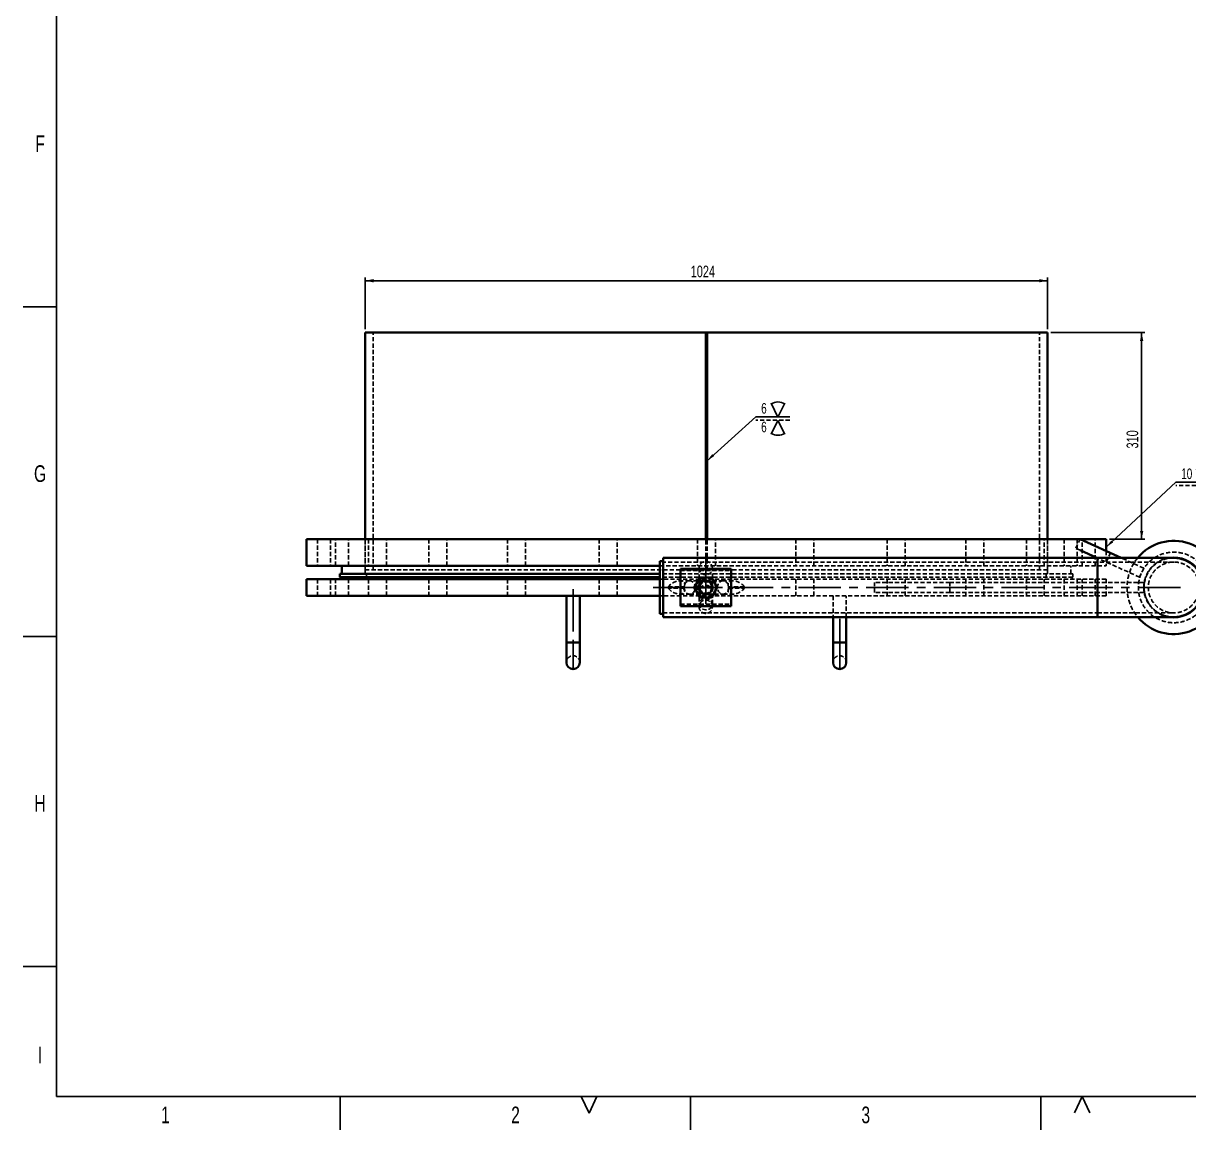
# Model space of a CAD drawing. Header units: millimetres. Extents: x 50 to 5945, y 0 to 4205.
# Drawn here: x 50 to 1799, y 0 to 1661 of the extents above; entities that cross this region are included whole.
import ezdxf

# ---------------------------------------------------------------- set-up
doc = ezdxf.new("R2010")
doc.units = ezdxf.units.MM
doc.header["$LTSCALE"] = 5
doc.linetypes.add('CENTERX2', pattern=[20.32, 12.7, -2.54, 2.54, -2.54])
doc.linetypes.add('HIDDEN', pattern=[1.905, 1.27, -0.635])
doc.layers.add('AM_0', color=7, linetype='Continuous', lineweight=35)
doc.layers.add('AM_3', color=6, linetype='HIDDEN', lineweight=25)
for name, color, linetype in [('AM_4', 3, 'Continuous'), ('AM_5', 3, 'Continuous'), ('AM_6', 140, 'Continuous'), ('AM_7', 4, 'CENTERX2')]:
    doc.layers.add(name, color=color, linetype=linetype)
doc.styles.add('SLDTEXTSTYLE0', font='TXT', dxfattribs={"width": 0.7})
doc.dimstyles.new('SLDDIMSTYLE1', dxfattribs={"dimtxt": 17.5, "dimasz": 12.5, "dimexe": 0, "dimexo": 0.0625, "dimgap": 4.375, "dimtad": 1, "dimdec": 1, "dimrnd": 1e-09, "dimzin": 12, "dimdsep": 46, "dimtxsty": 'SLDTEXTSTYLE0', "dimsah": 1, "dimcen": 0.09, "dimadec": 0, "dimazin": 3, "dimtfac": 1, "dimtdec": 1, "dimtofl": 0, "dimtmove": 0, "dimatfit": 3, "dimfxl": 1, "dimfrac": 2, "dimtolj": 1, "dimtzin": 12, "dimarcsym": 0})
doc.dimstyles.new('SLDDIMSTYLE15', dxfattribs={"dimtxt": 17.5, "dimasz": 12.5, "dimexe": 0, "dimexo": 0.0625, "dimgap": 4.375, "dimtad": 1, "dimdec": 1, "dimlfac": 0.4, "dimrnd": 1e-09, "dimzin": 12, "dimdsep": 46, "dimtxsty": 'SLDTEXTSTYLE0', "dimsah": 1, "dimcen": 0.09, "dimse1": 1, "dimsd1": 1, "dimadec": 0, "dimazin": 3, "dimtfac": 1, "dimtdec": 1, "dimtofl": 0, "dimtmove": 0, "dimatfit": 3, "dimfxl": 1, "dimfrac": 2, "dimtolj": 1, "dimtzin": 12, "dimarcsym": 0})
doc.dimstyles.new('SLDDIMSTYLE4', dxfattribs={"dimtxt": 0.18, "dimasz": 12.5, "dimexe": 0, "dimexo": 0.0625, "dimgap": 0, "dimtad": 0, "dimtih": 1, "dimtoh": 1, "dimdec": 0, "dimrnd": 1e-09, "dimzin": 0, "dimdsep": 46, "dimtxsty": 'Standard', "dimsah": 1, "dimcen": 0.09, "dimadec": 0, "dimazin": 0, "dimtfac": 12.5, "dimtdec": 0, "dimtofl": 0, "dimtmove": 0, "dimatfit": 3, "dimfxl": 1, "dimfrac": 2, "dimtolj": 1, "dimtzin": 0, "dimarcsym": 0})

# ---------------------------------------------------------------- blocks, each defined once
blk = doc.blocks.new('_D_41')
at = {"layer": 'AM_5'}
for p, q in [((1592.1, 1196.3), (1733.3, 1196.3)), ((1728.3, 1196.3), (1728.3, 886.3)), ((1680.1, 886.3), (1733.3, 886.3))]:
    blk.add_line(p, q, dxfattribs=at)
for points in [[(1728.3, 1196.3), (1725.8, 1183.8), (1730.8, 1183.8)], [(1728.3, 886.3), (1730.8, 898.8), (1725.8, 898.8)]]:
    blk.add_solid(points, dxfattribs=at)
at = {"layer": 'AM_5', "insert": (1705.7, 1022.4), "char_height": 17.5, "attachment_point": 1, "rotation": 90, "style": 'SLDTEXTSTYLE0'}
blk.add_mtext('310', dxfattribs=at)
blk = doc.blocks.new('_D_42')
at = {"layer": 'AM_5'}
for p, q in [((563.1, 1201.3), (563.1, 1279.2)), ((1587.1, 1201.3), (1587.1, 1279.2)), ((1587.1, 1274.2), (563.1, 1274.2))]:
    blk.add_line(p, q, dxfattribs=at)
for points in [[(563.1, 1274.2), (575.6, 1271.7), (575.6, 1276.7)], [(1587.1, 1274.2), (1574.6, 1276.7), (1574.6, 1271.7)]]:
    blk.add_solid(points, dxfattribs=at)
at = {"layer": 'AM_5', "insert": (1051.6, 1296.8), "char_height": 17.5, "attachment_point": 1, "style": 'SLDTEXTSTYLE0'}
blk.add_mtext('1024', dxfattribs=at)
blk = doc.blocks.new('SW_SYMBOL_WELD_BUSV')
at = {"layer": 'AM_5', "color": 0}
for q in [(0, 5000), (5000, 5000)]:
    blk.add_line((2500, 0), q, dxfattribs=at)
blk = doc.blocks.new('SW_SYMBOL_WLDSI_CNV')
at = {"layer": 'AM_5', "color": 0}
blk.add_arc((2500, -4165), 5000, 60, 120, dxfattribs=at)
blk = doc.blocks.new('SW_WELDSYMBOL_9')
at = {"layer": 'AM_5', "color": 0}
blk.add_line((51, 0), (0, 0), dxfattribs=at)
at = {"layer": 'AM_5', "color": 0, "linetype": 'HIDDEN'}
blk.add_line((51, -5), (0, -5), dxfattribs=at)
at = {"layer": 'AM_5', "color": 0, "xscale": 0.0041275, "yscale": 0.0041275, "zscale": 0.0041275}
for name, p in [('SW_SYMBOL_WLDSI_CNV', (23, 18.6)), ('SW_SYMBOL_WELD_BUSV', (23, -0.5))]:
    blk.add_blockref(name, p, dxfattribs=at)
at = {"layer": 'AM_5', "color": 0, "extrusion": (0, 0, -1), "xscale": 0.0041275, "yscale": 0.0041275, "zscale": 0.0041275, "rotation": 180}
for name, p in [('SW_SYMBOL_WELD_BUSV', (-23, -5.5)), ('SW_SYMBOL_WLDSI_CNV', (-23, -24.5))]:
    blk.add_blockref(name, p, dxfattribs=at)
at = {"layer": 'AM_5', "color": 0, "char_height": 15.9, "attachment_point": 1, "style": 'SLDTEXTSTYLE0'}
for insert in [(8.2, 20.5), (8.2, -7.5)]:
    blk.add_mtext('6', dxfattribs=dict(at, insert=insert))
blk = doc.blocks.new('SW_SYMBOL_WLDSI_CNC')
at = {"layer": 'AM_5', "color": 0}
blk.add_arc((2500, 5000), 5000, 240, 300, dxfattribs=at)
blk = doc.blocks.new('SW_WELDSYMBOL_10')
at = {"layer": 'AM_5', "color": 0}
blk.add_line((58.9, 0), (0, 0), dxfattribs=at)
at = {"layer": 'AM_5', "color": 0, "linetype": 'HIDDEN'}
blk.add_line((58.9, -5), (0, -5), dxfattribs=at)
at = {"layer": 'AM_5', "color": 0, "xscale": 0.0041275, "yscale": 0.0041275, "zscale": 0.0041275}
for name, p in [('SW_SYMBOL_WLDSI_CNC', (30.9, 18.6)), ('SW_SYMBOL_WELD_BUSV', (30.9, -0.5))]:
    blk.add_blockref(name, p, dxfattribs=at)
at = {"layer": 'AM_5', "color": 0, "insert": (8.2, 20.5), "char_height": 15.88, "attachment_point": 1, "style": 'SLDTEXTSTYLE0'}
blk.add_mtext('10', dxfattribs=at)
blk = doc.blocks.new('_D_49')
at = {"layer": 'AM_5'}
for p, q in [((2355.7, 1240.6), (2355.7, 982.1)), ((2355.7, 987.1), (2207.8, 987.1))]:
    blk.add_line(p, q, dxfattribs=at)
blk.add_solid([(2355.7, 987.1), (2343.2, 989.6), (2343.2, 984.6)], dxfattribs=at)
at = {"layer": 'AM_5', "insert": (2215.7, 1009.7), "char_height": 17.5, "attachment_point": 1, "style": 'SLDTEXTSTYLE0'}
blk.add_mtext('356', dxfattribs=at)

msp = doc.modelspace()

# ---------------------------------------------------------------- linework, layer by layer
at = {"layer": 'AM_0'}
for p, q in [((563.117378, 886.330274), (563.117378, 1196.330274)), ((1074.093377, 1196.330274), (563.117378, 1196.330274)), ((1074.093377, 886.330274), (1074.093377, 1196.330274)), ((1074.093377, 1196.330274), (1074.117377, 1196.330274)), ((1074.093377, 1196.330274), (1076.141377, 1196.330274)), ((1074.117377, 886.330274), (1074.117377, 1196.330274)), ((1076.117377, 886.330274), (1076.117377, 1196.330274)), ((1076.117377, 1196.330274), (1076.141377, 1196.330274)), ((1076.141377, 886.330274), (1076.141377, 1196.330274)), ((1587.117378, 1196.330274), (1076.141377, 1196.330274)), ((1587.117378, 886.330274), (1587.117378, 1196.330274)), ((475.117378, 886.330274), (475.117378, 846.330274)), ((475.117378, 886.330274), (1675.117378, 886.330274)), ((1697.389821, 858.280274), (1636.037159, 886.240293)), ((1675.117378, 886.330274), (1675.117378, 868.430411)), ((1662.133323, 858.280274), (1010.133323, 858.280274)), ((1010.133323, 769.380274), (1010.133323, 858.280274)), ((1661.218506, 858.280274), (1636.037159, 869.756075)), ((1776.433323, 858.280274), (1662.133323, 858.280274)), ((1662.133323, 769.380274), (1662.133323, 858.280274)), ((475.117378, 846.330274), (1005.133323, 846.330274)), ((528.117378, 834.330274), (528.117378, 846.330274)), ((1010.133323, 853.330274), (1005.133323, 853.330274)), ((1005.133323, 853.330274), (1005.133323, 774.330274)), ((1036.133323, 841.93552), (1112.133323, 841.93552)), ((1036.133323, 785.725029), (1036.133323, 841.93552)), ((1112.133323, 785.725029), (1112.133323, 841.93552)), ((475.117378, 801.330274), (475.117378, 826.330274)), ((1005.133323, 826.330274), (475.117378, 826.330274)), ((525.117378, 829.330274), (525.117378, 834.330274)), ((1005.133323, 834.330274), (525.117378, 834.330274)), ((1005.133323, 829.330274), (525.117378, 829.330274)), ((526.117378, 826.330274), (526.117378, 829.330274)), ((1061.142942, 821.330274), (1065.473069, 828.830274)), ((1074.133323, 828.830274), (1065.473069, 828.830274)), ((1082.793577, 828.830274), (1074.133323, 828.830274)), ((1087.123704, 821.330274), (1082.793577, 828.830274)), ((1056.812815, 813.830274), (1061.142942, 821.330274)), ((1056.812815, 813.830274), (1061.142942, 806.330274)), ((1061.142942, 806.330274), (1065.473069, 798.830274)), ((1087.123704, 806.330274), (1082.793577, 798.830274)), ((1091.453831, 813.830274), (1087.123704, 821.330274)), ((1091.453831, 813.830274), (1087.123704, 806.330274)), ((1005.133323, 801.330274), (475.117378, 801.330274)), ((865.117378, 801.330274), (865.117378, 731.330274)), ((885.117378, 731.330274), (885.117378, 801.330274)), ((1074.133323, 798.830274), (1065.473069, 798.830274)), ((1082.793577, 798.830274), (1074.133323, 798.830274)), ((1005.133323, 774.330274), (1010.133323, 774.330274)), ((1036.133323, 785.725029), (1112.133323, 785.725029)), ((1010.133323, 769.380274), (1662.133323, 769.380274)), ((1265.117378, 769.380274), (1265.117378, 731.330274)), ((1285.117378, 731.330274), (1285.117378, 769.380274)), ((1662.133323, 769.380274), (1776.433323, 769.380274)), ((865.117378, 731.330274), (865.117378, 701.330274)), ((885.117378, 731.330274), (865.117378, 731.330274)), ((885.117378, 701.330274), (885.117378, 731.330274)), ((1265.117378, 731.330274), (1265.117378, 701.330274)), ((1285.117378, 731.330274), (1265.117378, 731.330274)), ((1285.117378, 701.330274), (1285.117378, 731.330274))]:
    msp.add_line(p, q, dxfattribs=at)
msp.add_circle((1074.133323, 813.830274), 10, dxfattribs=at)
for centre, radius, start, end in [((1776.433323, 813.830274), 70, 219.419984467, 140.580015533), ((1776.433323, 813.830274), 45, 261.032816654, 98.967183346), ((1776.433323, 813.830274), 44.45, 270, 90), ((1074.133323, 813.830274), 15, 90, 150), ((1074.133323, 813.830274), 15, 30, 90), ((1074.133323, 813.830274), 15, 150, 210), ((1074.133323, 813.830274), 15, 210, 270), ((1074.133323, 813.830274), 15, 270, 330), ((1074.133323, 813.830274), 15, 330, 30), ((875.117378, 701.330274), 10, 180, 360), ((1275.117378, 701.330274), 10, 180, 360)]:
    msp.add_arc(centre, radius, start, end, dxfattribs=at)
at = {"layer": 'AM_3'}
for p, q in [((575.117378, 840.330274), (575.117378, 1196.330274)), ((1575.117378, 840.330274), (1575.117378, 1196.330274)), ((491.617378, 886.330274), (491.617378, 846.330274)), ((511.039657, 886.330274), (511.039657, 846.330274)), ((518.617378, 846.330274), (518.617378, 886.330274)), ((538.039657, 846.330274), (538.039657, 886.330274)), ((563.117378, 886.330274), (563.117378, 846.330274)), ((563.117378, 840.330274), (563.117378, 886.330274)), ((567.982898, 886.330274), (567.982898, 846.330274)), ((594.982898, 846.330274), (594.982898, 886.330274)), ((658.566513, 886.330274), (658.566513, 846.330274)), ((685.566513, 846.330274), (685.566513, 886.330274)), ((776.617378, 886.330274), (776.617378, 846.330274)), ((803.617378, 846.330274), (803.617378, 886.330274)), ((914.090523, 886.330274), (914.090523, 846.330274)), ((941.090523, 846.330274), (941.090523, 886.330274)), ((1061.617378, 886.330274), (1061.617378, 846.330274)), ((1074.093377, 840.330274), (1074.093377, 886.330274)), ((1074.117377, 840.330274), (1074.117377, 886.330274)), ((1076.117377, 840.330274), (1076.117377, 886.330274)), ((1076.141377, 840.330274), (1076.141377, 886.330274)), ((1088.617378, 846.330274), (1088.617378, 886.330274)), ((1209.144234, 886.330274), (1209.144234, 846.330274)), ((1236.144234, 846.330274), (1236.144234, 886.330274)), ((1346.617378, 886.330274), (1346.617378, 846.330274)), ((1373.617378, 846.330274), (1373.617378, 886.330274)), ((1464.668244, 886.330274), (1464.668244, 846.330274)), ((1491.668244, 846.330274), (1491.668244, 886.330274)), ((1555.251858, 886.330274), (1555.251858, 846.330274)), ((1582.251858, 846.330274), (1582.251858, 886.330274)), ((1587.117378, 886.330274), (1587.117378, 846.330274)), ((1587.117378, 840.330274), (1587.117378, 886.330274)), ((1612.195099, 886.330274), (1612.195099, 846.330274)), ((1629.619315, 872.680855), (1635.839713, 886.330274)), ((1631.617378, 886.330274), (1631.617378, 846.330274)), ((1636.037159, 886.240293), (1635.839713, 886.330274)), ((1639.195099, 846.330274), (1639.195099, 886.330274)), ((1658.617378, 846.330274), (1658.617378, 886.330274)), ((1636.037159, 869.756075), (1629.619315, 872.680855)), ((1725.165248, 829.138065), (1661.218506, 858.280274)), ((1675.117378, 868.430411), (1675.117378, 846.330274)), ((1675.117378, 851.946193), (1681.337777, 865.595612)), ((1675.256497, 851.882793), (1681.476896, 865.532212)), ((1731.385647, 842.787484), (1697.389821, 858.280274)), ((563.117378, 834.330274), (563.117378, 846.330274)), ((1074.093377, 840.330274), (563.117378, 840.330274)), ((1005.133323, 846.330274), (1675.117378, 846.330274)), ((1662.133323, 851.980274), (1010.133323, 851.980274)), ((1064.133323, 842.830274), (1064.133323, 819.072313)), ((1074.093377, 840.330274), (1074.117377, 840.330274)), ((1074.093377, 840.330274), (1076.141377, 840.330274)), ((1076.117377, 840.330274), (1076.141377, 840.330274)), ((1587.117378, 840.330274), (1076.141377, 840.330274)), ((1084.133323, 819.120718), (1084.133323, 842.830274)), ((1587.117378, 834.330274), (1587.117378, 846.330274)), ((1622.117378, 834.330274), (1622.117378, 846.330274)), ((1776.433323, 851.980274), (1662.133323, 851.980274)), ((1725.165248, 829.138065), (1731.385647, 842.787484)), ((491.617378, 826.330274), (491.617378, 801.330274)), ((511.039657, 826.330274), (511.039657, 801.330274)), ((518.617378, 801.330274), (518.617378, 826.330274)), ((538.039657, 801.330274), (538.039657, 826.330274)), ((565.117378, 829.330274), (565.117378, 834.330274)), ((567.982898, 826.330274), (567.982898, 801.330274)), ((594.982898, 801.330274), (594.982898, 826.330274)), ((658.566513, 826.330274), (658.566513, 801.330274)), ((685.566513, 801.330274), (685.566513, 826.330274)), ((776.617378, 826.330274), (776.617378, 801.330274)), ((803.617378, 801.330274), (803.617378, 826.330274)), ((914.090523, 826.330274), (914.090523, 801.330274)), ((941.090523, 801.330274), (941.090523, 826.330274)), ((1625.117378, 834.330274), (1005.133323, 834.330274)), ((1625.117378, 829.330274), (1005.133323, 829.330274)), ((1675.117378, 826.330274), (1005.133323, 826.330274)), ((1050.002642, 823.830274), (1035.232628, 823.830274)), ((1036.133323, 839.067638), (1112.133323, 839.067638)), ((1071.420507, 823.830274), (1050.002642, 823.830274)), ((1061.617378, 826.330274), (1061.617378, 801.330274)), ((1100.232115, 823.830274), (1077.068586, 823.830274)), ((1088.617378, 801.330274), (1088.617378, 826.330274)), ((1115.002128, 823.830274), (1100.232115, 823.830274)), ((1209.144234, 826.330274), (1209.144234, 801.330274)), ((1236.144234, 801.330274), (1236.144234, 826.330274)), ((1346.617378, 826.330274), (1346.617378, 801.330274)), ((1373.617378, 801.330274), (1373.617378, 826.330274)), ((1464.668244, 826.330274), (1464.668244, 801.330274)), ((1491.668244, 801.330274), (1491.668244, 826.330274)), ((1555.251858, 826.330274), (1555.251858, 801.330274)), ((1582.251858, 801.330274), (1582.251858, 826.330274)), ((1585.117378, 829.330274), (1585.117378, 834.330274)), ((1612.195099, 826.330274), (1612.195099, 801.330274)), ((1624.117378, 826.330274), (1624.117378, 829.330274)), ((1625.117378, 829.330274), (1625.117378, 834.330274)), ((1631.617378, 826.330274), (1631.617378, 801.330274)), ((1639.195099, 801.330274), (1639.195099, 826.330274)), ((1658.617378, 801.330274), (1658.617378, 826.330274)), ((1675.117378, 801.330274), (1675.117378, 826.330274)), ((1018.019388, 814.830274), (1041.7146, 814.830274)), ((1041.7146, 812.830274), (1018.019388, 812.830274)), ((1064.133323, 819.072313), (1064.133323, 816.537021)), ((1064.133323, 813.830274), (1064.133323, 808.388918)), ((1064.133323, 808.388918), (1064.133323, 788.876411)), ((1067.219584, 813.194967), (1081.047062, 813.194967)), ((1084.133323, 813.830274), (1084.133323, 819.24538)), ((1084.133323, 808.388918), (1084.133323, 813.830274)), ((1084.133323, 788.876411), (1084.133323, 808.388918)), ((1132.215369, 814.830274), (1108.520157, 814.830274)), ((1108.520157, 812.830274), (1132.215369, 812.830274)), ((1327.518244, 806.330274), (1327.518244, 821.330274)), ((1440.655329, 821.330274), (1327.518244, 821.330274)), ((1440.655329, 806.330274), (1327.518244, 806.330274)), ((1440.655329, 806.330274), (1440.655329, 821.330274)), ((1731.983323, 821.330274), (1440.655329, 821.330274)), ((1731.983323, 806.330274), (1440.655329, 806.330274)), ((1731.983323, 806.330274), (1731.983323, 821.330274)), ((1675.117378, 801.330274), (1005.133323, 801.330274)), ((1035.232628, 803.830274), (1050.002642, 803.830274)), ((1036.133323, 788.592911), (1112.133323, 788.592911)), ((1050.002642, 803.830274), (1071.321195, 803.830274)), ((1064.133323, 788.876411), (1064.133323, 784.830274)), ((1077.335971, 803.830274), (1100.232115, 803.830274)), ((1084.133323, 784.830274), (1084.133323, 788.876411)), ((1100.232115, 803.830274), (1115.002128, 803.830274)), ((1265.117378, 801.330274), (1265.117378, 769.380274)), ((1285.117378, 769.380274), (1285.117378, 801.330274)), ((1010.133323, 775.680274), (1662.133323, 775.680274)), ((1662.133323, 775.680274), (1776.433323, 775.680274)), ((865.117378, 731.330274), (885.072098, 731.330274)), ((865.117378, 731.330274), (885.117378, 731.330274)), ((1265.117378, 731.330274), (1285.072098, 731.330274)), ((1265.117378, 731.330274), (1285.117378, 731.330274))]:
    msp.add_line(p, q, dxfattribs=at)
at = {"layer": 'AM_3', "flags": 128}
for points in [[(1041.342388, 813.830274), (1041.49889, 811.937762), (1041.962739, 810.11365), (1042.717172, 808.423866), (1043.734921, 806.929484), (1044.979201, 805.684515), (1046.405042, 804.733954), (1047.960909, 804.112159), (1049.59057, 803.841601), (1051.235124, 803.93206), (1052.835133, 804.380266), (1054.332769, 805.17002), (1055.673902, 806.272779), (1056.810061, 807.648685), (1057.700182, 809.248009), (1058.312094, 811.012949), (1058.623681, 812.879714), (1058.623681, 814.780835), (1058.312094, 816.6476), (1057.700182, 818.41254), (1056.810061, 820.011864), (1055.673902, 821.38777), (1054.332769, 822.490528), (1052.835133, 823.280283), (1051.235124, 823.728489), (1049.59057, 823.818948), (1047.960909, 823.54839), (1046.405042, 822.926594), (1044.979201, 821.976034), (1043.734921, 820.731065), (1042.717172, 819.236683), (1041.962739, 817.546899), (1041.49889, 815.722787), (1041.342388, 813.830274)], [(1081.648438, 815.477665), (1079.080451, 814.271265), (1077.553461, 813.855841), (1075.841263, 813.584853), (1072.698797, 813.558884), (1069.977766, 814.033619), (1067.528791, 814.956415), (1065.478202, 816.373951), (1064.273326, 818.222171), (1064.134375, 819.209193), (1064.340303, 820.223885), (1064.858428, 821.143494), (1065.715793, 822.029273), (1068.106442, 823.398888), (1070.375755, 824.017214)], [(1077.429466, 824.15683), (1077.589411, 824.140638), (1080.39767, 823.300977), (1082.559319, 822.022234), (1083.849278, 820.407999), (1084.083677, 818.589319), (1083.131122, 816.734475), (1081.648438, 815.477665)], [(1108.892369, 813.830274), (1108.735867, 811.937762), (1108.272017, 810.11365), (1107.517584, 808.423866), (1106.499836, 806.929484), (1105.255555, 805.684515), (1103.829715, 804.733954), (1102.273847, 804.112159), (1100.644186, 803.841601), (1098.999632, 803.93206), (1097.399623, 804.380266), (1095.901988, 805.17002), (1094.560855, 806.272779), (1093.424696, 807.648685), (1092.534574, 809.248009), (1091.922662, 811.012949), (1091.611075, 812.879714), (1091.611075, 814.780835), (1091.922662, 816.6476), (1092.534574, 818.41254), (1093.424696, 820.011864), (1094.560855, 821.38777), (1095.901988, 822.490528), (1097.399623, 823.280283), (1098.999632, 823.728489), (1100.644186, 823.818948), (1102.273847, 823.54839), (1103.829715, 822.926594), (1105.255555, 821.976034), (1106.499836, 820.731065), (1107.517584, 819.236683), (1108.272017, 817.546899), (1108.735867, 815.722787), (1108.892369, 813.830274)], [(1064.133323, 808.388918), (1064.314036, 806.760453), (1064.849644, 805.190844), (1065.720788, 803.736823), (1066.895983, 802.45094), (1068.332754, 801.379671), (1069.979173, 800.561735), (1071.775734, 800.026693), (1073.657504, 799.793884), (1075.556472, 799.871722), (1077.404003, 800.257394), (1079.133323, 800.93696), (1080.681931, 801.885859), (1081.993854, 803.069796), (1083.021678, 804.44598), (1083.728253, 805.964671), (1084.088042, 807.570982), (1084.088042, 809.206855), (1083.728253, 810.813165), (1083.021678, 812.331857), (1081.993854, 813.708041), (1080.681931, 814.891977), (1079.133323, 815.840877), (1077.404003, 816.520443), (1075.556472, 816.906114), (1073.657504, 816.983952), (1071.775734, 816.751143), (1069.979173, 816.216102), (1068.332754, 815.398166), (1066.895983, 814.326897), (1065.720788, 813.041014), (1064.849644, 811.586992), (1064.314036, 810.017384), (1064.133323, 808.388918)], [(1064.133323, 788.876411), (1064.314036, 787.247946), (1064.849644, 785.678337), (1065.720788, 784.224316), (1066.895983, 782.938433), (1068.332754, 781.867164), (1069.979173, 781.049227), (1071.775734, 780.514186), (1073.657504, 780.281377), (1075.556472, 780.359215), (1077.404003, 780.744886), (1079.133323, 781.424453), (1080.681931, 782.373352), (1081.993854, 783.557289), (1083.021678, 784.933472), (1083.728253, 786.452164), (1084.088042, 788.058475), (1084.088042, 789.694347), (1083.728253, 791.300658), (1083.021678, 792.81935), (1081.993854, 794.195533), (1080.681931, 795.37947), (1079.133323, 796.32837), (1077.404003, 797.007936), (1075.556472, 797.393607), (1073.657504, 797.471445), (1071.775734, 797.238636), (1069.979173, 796.703595), (1068.332754, 795.885658), (1066.895983, 794.814389), (1065.720788, 793.528507), (1064.849644, 792.074485), (1064.314036, 790.504876), (1064.133323, 788.876411)]]:
    msp.add_lwpolyline(points, dxfattribs=at)
at = {"layer": 'AM_3'}
for centre, radius in [((1776.433323, 813.830274), 53), ((1776.433323, 813.830274), 38.15), ((1074.133323, 813.830274), 11), ((1074.133323, 813.830274), 10.5), ((1074.133323, 813.830274), 8.647)]:
    msp.add_circle(centre, radius, dxfattribs=at)
for centre, radius, start, end in [((1776.433323, 813.830274), 70, 140.580015533, 180), ((1776.433323, 813.830274), 45, 98.967183346, 180), ((1776.433323, 813.830274), 44.45, 90, 270), ((1776.433323, 813.830274), 44.45, 90, 180), ((1074.133323, 842.830274), 10, 0, 180), ((1074.133323, 842.830274), 10, 180, 0), ((1074.133323, 800.034755), 14.865765, 62.284736222, 117.715263778), ((1074.133323, 1290.577486), 477.43258, 269.170266282, 270.829733718), ((1776.433323, 813.830274), 70, 180, 219.419984467), ((1776.433323, 813.830274), 45, 180, 261.032816654), ((1776.433323, 813.830274), 44.45, 180, 270), ((1074.133323, 784.830274), 10, 0, 180), ((1074.133323, 784.830274), 10, 180, 0), ((875.117378, 701.330274), 10, 360, 180), ((1275.117378, 701.330274), 10, 360, 180)]:
    msp.add_arc(centre, radius, start, end, dxfattribs=at)
for centre, major_axis, ratio, start_param, end_param in [((1029.270812, 813.830274), (12.724645, 6.914078), 0.5677680742, 5.6199168606, 8.5611746718), ((1120.963945, 813.830274), (12.724645, -6.914078), 0.5677680742, 0.8636032889, 3.8048611002), ((1029.866994, 813.830274), (11.907292, 0), 0.8398215141, 3.0414252324, 3.2417600748), ((1029.270812, 813.830274), (12.724645, -6.914078), 0.5677680742, 4.0051959425, 6.9464537538), ((1029.866994, 813.830274), (11.907292, 0), 0.8398215141, 6.183017886, 6.3833527283), ((1120.963945, 813.830274), (12.724645, 6.914078), 0.5677680742, 2.478324207, 5.4195820183), ((1120.367763, 813.830274), (11.907292, 0), 0.8398215141, 3.0414252324, 3.2417600748), ((1120.367763, 813.830274), (11.907292, 0), 0.8398215141, 6.183017886, 6.3833527283)]:
    msp.add_ellipse(centre, major_axis=major_axis, ratio=ratio, start_param=start_param, end_param=end_param, dxfattribs=at)
at = {"layer": 'AM_4'}
for p, q in [((100, 4155), (100, 50)), ((100, 1235), (50, 1235)), ((100, 740), (50, 740)), ((100, 245), (50, 245)), ((100, 50), (5895, 50)), ((525.625, 50), (525.625, 0)), ((899, 25), (887.41149, 49.700599)), ((899, 25), (910.58851, 49.700599)), ((1051.25, 50), (1051.25, 0)), ((1576.875, 50), (1576.875, 0)), ((1639, 50), (1627.41149, 25.299401)), ((1639, 50), (1650.58851, 25.299401))]:
    msp.add_line(p, q, dxfattribs=at)
at = {"layer": 'AM_7'}
for p, q in [((1074.133323, 852.830274), (1074.133323, 774.830274)), ((875.117378, 811.330274), (875.117378, 731.330274)), ((1010.133323, 813.830274), (995.133323, 813.830274)), ((1010.133323, 813.830274), (1662.133323, 813.830274)), ((1786.433323, 813.830274), (1662.133323, 813.830274)), ((1275.117378, 766.887633), (1275.117378, 731.330274)), ((875.117378, 731.330274), (875.117378, 691.330274)), ((1275.117378, 731.330274), (1275.117378, 691.330274))]:
    msp.add_line(p, q, dxfattribs=at)

# ---------------------------------------------------------------- block references
at = {"layer": 'AM_5'}
for name, p in [('SW_WELDSYMBOL_9', (1149.115502, 1070.132356)), ('SW_WELDSYMBOL_10', (1779.514656, 971.910981))]:
    msp.add_blockref(name, p, dxfattribs=at)

# ---------------------------------------------------------------- texts
at = {"layer": 'AM_6', "char_height": 25, "attachment_point": 2, "style": 'SLDTEXTSTYLE0'}
for s, insert in [('F', (75.217014, 1492.226694)), ('G', (75.138889, 997.226694)), ('H', (75.138889, 502.226694)), ('I', (75.138889, 124.590142)), ('2', (788.654514, 34.726694)), ('3', (1314.279514, 34.726694)), ('1', (263.185764, 34.726694))]:
    msp.add_mtext(s, dxfattribs=dict(at, insert=insert))

# ---------------------------------------------------------------- dimensions: what is measured, and where the dimension line sits
at = {"layer": 'AM_5'}
for base, p1, p2, dimstyle, picture, middle in [((563.117378, 1274.199871), (1587.117378, 1196.330274), (563.117378, 1196.330274), 'SLDDIMSTYLE1', '_D_42', (1075.262497, 1274.199871)), ((1465.742186, 987.118447), (2355.742186, 1245.637075), (1465.742186, 1245.637075), 'SLDDIMSTYLE15', '_D_49', (2234.054253, 987.118447))]:
    dim = msp.add_linear_dim(base=base, p1=p1, p2=p2, dimstyle=dimstyle, dxfattribs=at)
    dim.commit()
    dim.dimension.update_dxf_attribs({"geometry": picture, "text_midpoint": middle, "dimtype": 160})
dim = msp.add_linear_dim(base=(1728.278544, 886.330274), p1=(1587.117378, 1196.330274), p2=(1675.117378, 886.330274), angle=90, dimstyle='SLDDIMSTYLE1', dxfattribs=at)
dim.commit()
dim.dimension.update_dxf_attribs({"geometry": '_D_41', "text_midpoint": (1728.278544, 1039.036354), "dimtype": 160})

# ---------------------------------------------------------------- leaders
for points in [[(1076.141377, 1004.053345), (1149.115502, 1070.132356)], [(1675.117378, 874.408818), (1779.514656, 971.910981)]]:
    msp.add_leader(points, dimstyle='SLDDIMSTYLE4', dxfattribs=at)

doc.saveas('drawing.dxf')
